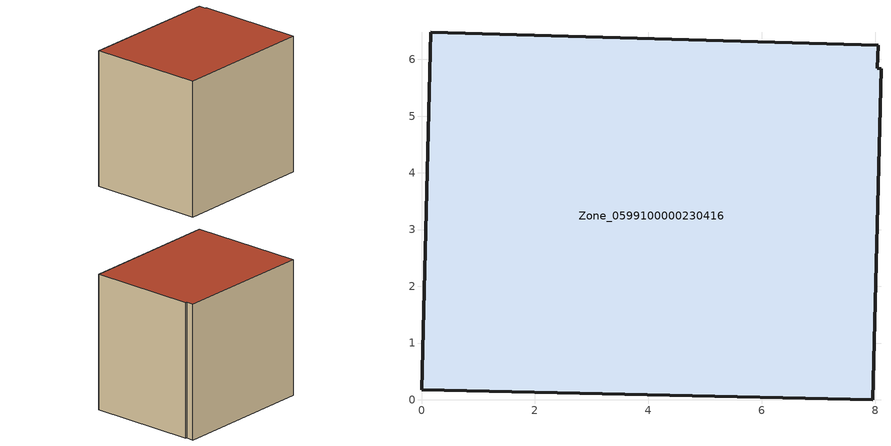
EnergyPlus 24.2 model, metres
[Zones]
Zone_0599100000230416
 floor ground (C_G): 8.05,6.25 8.04,5.84 8.1,5.84 7.95,0 0,0.18 0.16,6.48 z0
 wall outside (C_F): 8.05,6.25 0.16,6.48 0,0.18 7.95,0 8.1,5.84 8.04,5.84 8.05,6.25 z0:7.5
 roof outside (C_R): 8.04,5.84 8.05,6.25 0.16,6.48 0,0.18 7.95,0 8.1,5.84 z7.5
[BUILDING]
Pand.0599100000230416: North Axis=0; Terrain=City; Loads Convergence Tolerance Value=0.04; Temperature Convergence Tolerance Value=0.4; Solar Distribution=FullExterior; Maximum Number of Warmup Days=25; Minimum Number of Warmup Days=1
[Site:Location]
Rotterdam.The.Hague.AP_ZH_NLD Design_Conditions: Latitude=51.96; Longitude=4.45; Time Zone=1; Elevation=-4.5
[SITE:GROUNDTEMPERATURE:BUILDINGSURFACE]
18, 18, 18, 18, 18, 18, 18, 18, 18, 18, 18, 18
[MATERIAL] Thermal Absorptance=0.9; Solar Absorptance=0.7; Visible Absorptance=0.7
Name | Roughness | Thickness | Conductivity | Density | Specific Heat
G.TC.1946-1964 | MediumSmooth | 0.15 | 1 | 540 | 1210
F.TC.1946-1964 | Rough | 0.3 | 0.857143 | 1920 | 840
R.TC.1946-1964 | MediumRough | 0.2 | 0.235294 | 1500 | 1000
[CONSTRUCTION]
C_G: G.TC.1946-1964
C_F: F.TC.1946-1964
C_R: R.TC.1946-1964
[ZONE]
Zone_0599100000230416: Type=1; Multiplier=1; Ceiling Height=Autocalculate; Volume=Autocalculate; Floor Area=autocalculate; Part of Total Floor Area=Yes
[ZONEINFILTRATION:DESIGNFLOWRATE]
Infil_Zone_0599100000230416: Zone or ZoneList or Space or SpaceList=Zone_0599100000230416; Schedule=AlwaysOn; Design Flow Rate Calculation Method=Flow/Area; Flow Rate per Floor Area=0.003; Constant Term Coefficient=1; Temperature Term Coefficient=0; Velocity Term Coefficient=0; Velocity Squared Term Coefficient=0
[HVACTEMPLATE:ZONE:IDEALLOADSAIRSYSTEM]
Zone_0599100000230416: Maximum Heating Supply Air Temperature=50; Minimum Cooling Supply Air Temperature=13; Maximum Heating Supply Air Humidity Ratio=0.0156; Minimum Cooling Supply Air Humidity Ratio=0.0077; Heating Limit=NoLimit; Cooling Limit=NoLimit; Dehumidification Control Type=ConstantSensibleHeatRatio; Cooling Sensible Heat Ratio=0.7; Dehumidification Setpoint=60; Humidification Control Type=None; Humidification Setpoint=30; Outdoor Air Method=None; Outdoor Air Flow Rate per Person=0.00944; Outdoor Air Flow Rate per Zone Floor Area=0; Outdoor Air Flow Rate per Zone=0; Demand Controlled Ventilation Type=None; Outdoor Air Economizer Type=NoEconomizer; Heat Recovery Type=None; Sensible Heat Recovery Effectiveness=0.7; Latent Heat Recovery Effectiveness=0.65
[ZONECONTROL:THERMOSTAT]
ThermostatControl_Zone_0599100000230416: Zone or ZoneList=Zone_0599100000230416; Control Type Schedule=DualSetpointControlType; Control 1=Thermostat_Zone_0599100000230416; Temperature Difference Between Cutout And Setpoint=0
[THERMOSTATSETPOINT:DUALSETPOINT]
Thermostat_Zone_0599100000230416: Heating Setpoint Temperature Schedule=HeatingSetpoint_Zone_0599100000230416; Cooling Setpoint Temperature Schedule=CoolingSetpoint_Zone_0599100000230416
[SCHEDULE:COMPACT]
HeatingSetpoint_Zone_0599100000230416: Through: 12/31, For: AllDays, Until: 24:00, 21
CoolingSetpoint_Zone_0599100000230416: Through: 12/31, For: AllDays, Until: 24:00, 24
DualSetpointControlType: Through: 12/31, For: AllDays, Until: 24:00, 4
AlwaysOn: Through: 12/31, For: AllDays, Until: 24:00, 1
